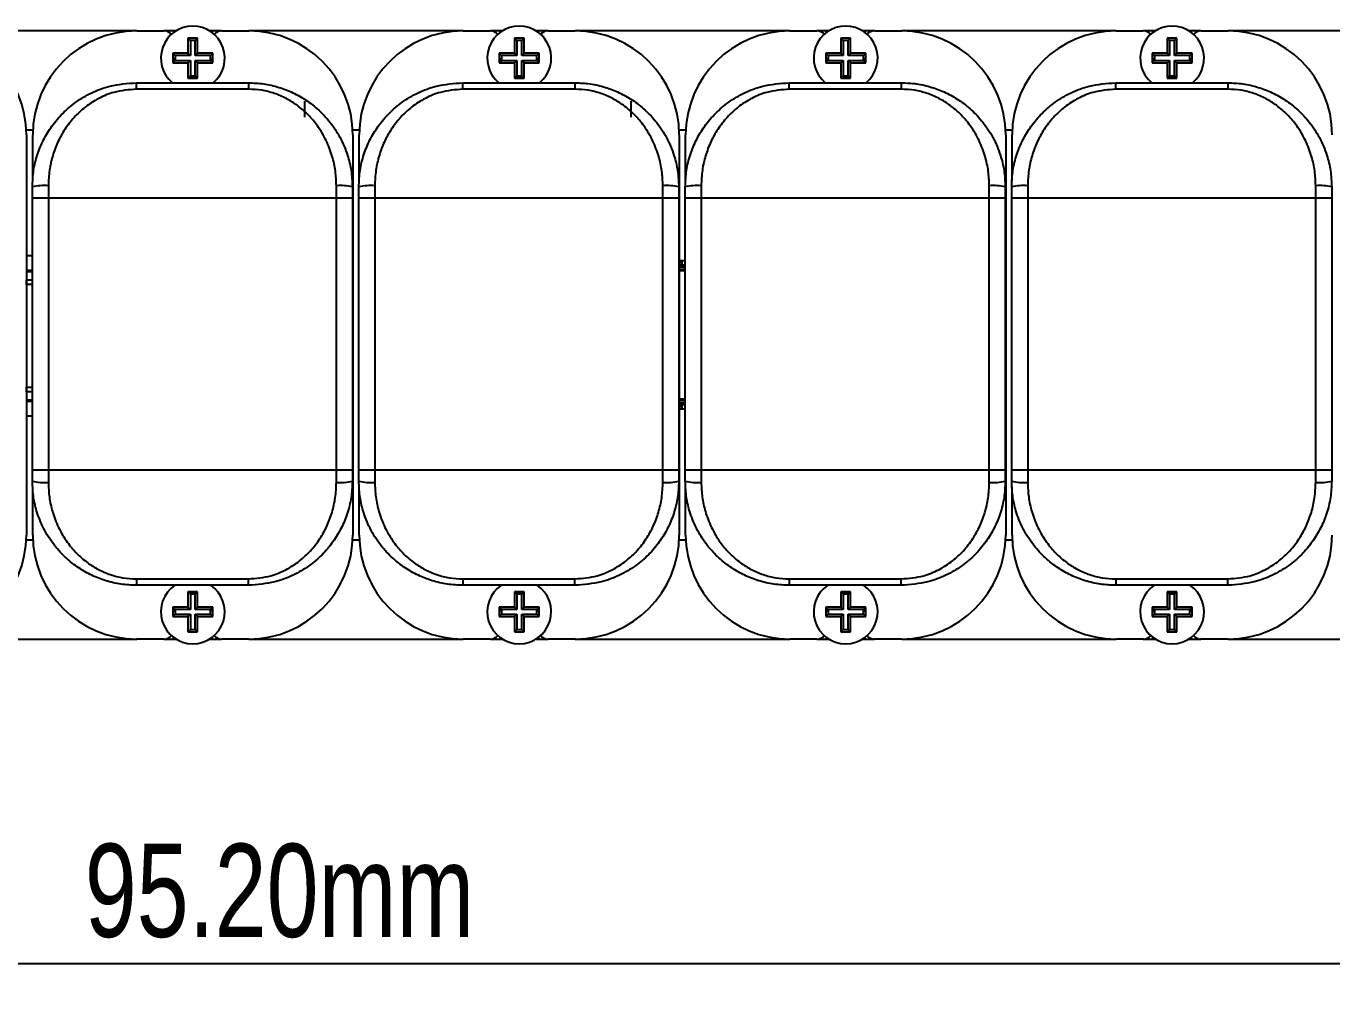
# Model space of a CAD drawing. Header units: millimetres. Extents: x 5 to 292, y 4 to 204.
# Drawn here: x 85.92 to 126.72, y 135.08 to 165.38 of the extents above; entities that cross this region are included whole.
import ezdxf

# ---------------------------------------------------------------- set-up
doc = ezdxf.new("R2010")
doc.units = ezdxf.units.MM
doc.layers.add('LAYER_1', color=179, linetype='Continuous')
doc.styles.add('SLDTEXTSTYLE0', font='TXT', dxfattribs={"width": 0.75})
doc.dimstyles.new('SLDDIMSTYLE0', dxfattribs={"dimtxt": 2.910417, "dimasz": 3.556, "dimexe": 0, "dimexo": 0.0625, "dimgap": 0.727604, "dimtad": 1, "dimrnd": 1e-09, "dimzin": 4, "dimdsep": 46, "dimtxsty": 'SLDTEXTSTYLE0', "dimblk1": 'CLOSED', "dimblk2": 'CLOSED', "dimsah": 1, "dimcen": 0.09, "dimadec": 0, "dimazin": 1, "dimtfac": 1, "dimtofl": 0, "dimtmove": 0, "dimatfit": 3, "dimldrblk": 'CLOSED', "dimfxl": 1, "dimfrac": 2, "dimtolj": 1, "dimtzin": 12, "dimarcsym": 0})

# ---------------------------------------------------------------- blocks, each defined once
blk = doc.blocks.new('_CLOSED')
at = {"color": 0, "linetype": 'ByBlock', "lineweight": -2}
for p, q in [((-1, 0.166667), (0, 0)), ((-1, 0.166667), (-1, -0.166667)), ((0, 0), (-1, -0.166667)), ((0, 0), (-1, 0))]:
    blk.add_line(p, q, dxfattribs=at)
blk = doc.blocks.new('_D_4')
at = {"layer": 'LAYER_1'}
for p, q in [((48.632, 154.731), (48.632, 135.081)), ((143.832, 154.731), (143.832, 135.081)), ((143.832, 136.081), (48.632, 136.081))]:
    blk.add_line(p, q, dxfattribs=at)
at = {"layer": 'LAYER_1', "xscale": 3.556, "yscale": 3.556, "rotation": 180}
blk.add_blockref('_CLOSED', (48.632, 136.081, -46.649), dxfattribs=at)
at = {"layer": 'LAYER_1', "xscale": 3.556, "yscale": 3.556}
blk.add_blockref('_CLOSED', (143.832, 136.081, -46.649), dxfattribs=at)
at = {"layer": 'LAYER_1', "insert": (87.757, 139.833), "char_height": 2.9104, "attachment_point": 1, "style": 'SLDTEXTSTYLE0'}
blk.add_mtext('95.20mm', dxfattribs=at)

msp = doc.modelspace()

# ---------------------------------------------------------------- linework, layer by layer
at = {"color": 7, "linetype": 'Continuous', "lineweight": 25}
for p, q in [((89.382, 165.231), (82.682, 165.231)), ((89.382, 165.231), (90.232, 165.231)), ((90.532, 165.231), (90.232, 165.231)), ((90.532, 165.181), (90.532, 165.231)), ((90.606, 165.231), (90.532, 165.231)), ((91.055, 164.933), (90.982, 165.006)), ((91.282, 165.006), (90.982, 165.006)), ((90.982, 165.006), (90.982, 164.531)), ((91.21, 164.933), (91.055, 164.933)), ((91.055, 164.933), (91.055, 164.458)), ((91.21, 164.933), (91.282, 165.006)), ((91.21, 164.458), (91.21, 164.933)), ((91.282, 164.531), (91.282, 165.006)), ((91.732, 165.231), (91.659, 165.231)), ((91.732, 165.231), (91.732, 165.181)), ((92.032, 165.231), (91.732, 165.231)), ((92.032, 165.231), (92.882, 165.231)), ((99.582, 165.231), (92.882, 165.231)), ((99.582, 165.231), (100.432, 165.231)), ((100.732, 165.231), (100.432, 165.231)), ((100.732, 165.181), (100.732, 165.231)), ((100.806, 165.231), (100.732, 165.231)), ((101.255, 164.933), (101.182, 165.006)), ((101.482, 165.006), (101.182, 165.006)), ((101.182, 165.006), (101.182, 164.531)), ((101.41, 164.933), (101.255, 164.933)), ((101.255, 164.933), (101.255, 164.458)), ((101.41, 164.933), (101.482, 165.006)), ((101.41, 164.458), (101.41, 164.933)), ((101.482, 164.531), (101.482, 165.006)), ((101.932, 165.231), (101.859, 165.231)), ((101.932, 165.231), (101.932, 165.181)), ((102.232, 165.231), (101.932, 165.231)), ((102.232, 165.231), (103.082, 165.231)), ((109.782, 165.231), (103.082, 165.231)), ((109.782, 165.231), (110.632, 165.231)), ((110.932, 165.231), (110.632, 165.231)), ((110.932, 165.181), (110.932, 165.231)), ((111.006, 165.231), (110.932, 165.231)), ((111.455, 164.933), (111.382, 165.006)), ((111.682, 165.006), (111.382, 165.006)), ((111.382, 165.006), (111.382, 164.531)), ((111.61, 164.933), (111.455, 164.933)), ((111.455, 164.933), (111.455, 164.458)), ((111.61, 164.933), (111.682, 165.006)), ((111.61, 164.458), (111.61, 164.933)), ((111.682, 164.531), (111.682, 165.006)), ((112.132, 165.231), (112.059, 165.231)), ((112.432, 165.231), (112.132, 165.231)), ((112.132, 165.231), (112.132, 165.181)), ((112.432, 165.231), (113.282, 165.231)), ((119.982, 165.231), (113.282, 165.231)), ((119.982, 165.231), (120.832, 165.231)), ((121.132, 165.231), (120.832, 165.231)), ((121.132, 165.181), (121.132, 165.231)), ((121.206, 165.231), (121.132, 165.231)), ((121.582, 165.006), (121.582, 164.531)), ((121.882, 165.006), (121.582, 165.006)), ((121.655, 164.933), (121.582, 165.006)), ((121.81, 164.933), (121.655, 164.933)), ((121.655, 164.933), (121.655, 164.458)), ((121.81, 164.933), (121.882, 165.006)), ((121.81, 164.458), (121.81, 164.933)), ((121.882, 164.531), (121.882, 165.006)), ((122.332, 165.231), (122.259, 165.231)), ((122.332, 165.231), (122.332, 165.181)), ((122.632, 165.231), (122.332, 165.231)), ((122.632, 165.231), (123.482, 165.231)), ((130.182, 165.231), (123.482, 165.231)), ((90.982, 164.531), (90.507, 164.531)), ((90.507, 164.531), (90.507, 164.231)), ((90.58, 164.458), (90.507, 164.531)), ((90.58, 164.458), (90.58, 164.304)), ((91.055, 164.458), (90.58, 164.458)), ((91.055, 164.458), (90.982, 164.531)), ((91.21, 164.458), (91.282, 164.531)), ((91.685, 164.458), (91.21, 164.458)), ((91.757, 164.531), (91.282, 164.531)), ((91.685, 164.458), (91.757, 164.531)), ((91.685, 164.304), (91.685, 164.458)), ((91.757, 164.231), (91.757, 164.531)), ((101.182, 164.531), (100.707, 164.531)), ((100.707, 164.531), (100.707, 164.231)), ((100.78, 164.458), (100.707, 164.531)), ((101.255, 164.458), (100.78, 164.458)), ((100.78, 164.458), (100.78, 164.304)), ((101.255, 164.458), (101.182, 164.531)), ((101.41, 164.458), (101.482, 164.531)), ((101.885, 164.458), (101.41, 164.458)), ((101.957, 164.531), (101.482, 164.531)), ((101.885, 164.458), (101.957, 164.531)), ((101.885, 164.304), (101.885, 164.458)), ((101.957, 164.231), (101.957, 164.531)), ((111.382, 164.531), (110.907, 164.531)), ((110.907, 164.531), (110.907, 164.231)), ((110.98, 164.458), (110.907, 164.531)), ((110.98, 164.458), (110.98, 164.304)), ((111.455, 164.458), (110.98, 164.458)), ((111.455, 164.458), (111.382, 164.531)), ((111.61, 164.458), (111.682, 164.531)), ((112.085, 164.458), (111.61, 164.458)), ((112.157, 164.531), (111.682, 164.531)), ((112.085, 164.458), (112.157, 164.531)), ((112.085, 164.304), (112.085, 164.458)), ((112.157, 164.231), (112.157, 164.531)), ((121.582, 164.531), (121.107, 164.531)), ((121.107, 164.531), (121.107, 164.231)), ((121.18, 164.458), (121.107, 164.531)), ((121.18, 164.458), (121.18, 164.304)), ((121.655, 164.458), (121.18, 164.458)), ((121.655, 164.458), (121.582, 164.531)), ((121.81, 164.458), (121.882, 164.531)), ((122.285, 164.458), (121.81, 164.458)), ((122.357, 164.531), (121.882, 164.531)), ((122.285, 164.458), (122.357, 164.531)), ((122.285, 164.304), (122.285, 164.458)), ((122.357, 164.231), (122.357, 164.531)), ((90.539, 164.262), (90.507, 164.231)), ((90.507, 164.231), (90.982, 164.231)), ((90.532, 164.381), (90.543, 164.267)), ((90.58, 164.304), (90.543, 164.267)), ((90.58, 164.304), (91.055, 164.304)), ((91.055, 164.304), (90.982, 164.231)), ((90.982, 164.231), (90.982, 163.756)), ((91.055, 164.304), (91.055, 163.829)), ((91.21, 163.829), (91.21, 164.304)), ((91.21, 164.304), (91.282, 164.231)), ((91.21, 164.304), (91.685, 164.304)), ((91.282, 163.756), (91.282, 164.231)), ((91.282, 164.231), (91.757, 164.231)), ((91.685, 164.304), (91.721, 164.267)), ((91.721, 164.267), (91.732, 164.381)), ((91.726, 164.262), (91.757, 164.231)), ((100.739, 164.262), (100.707, 164.231)), ((100.707, 164.231), (101.182, 164.231)), ((100.732, 164.381), (100.743, 164.267)), ((100.78, 164.304), (100.743, 164.267)), ((100.78, 164.304), (101.255, 164.304)), ((101.255, 164.304), (101.182, 164.231)), ((101.182, 164.231), (101.182, 163.756)), ((101.255, 164.304), (101.255, 163.829)), ((101.41, 163.829), (101.41, 164.304)), ((101.41, 164.304), (101.482, 164.231)), ((101.41, 164.304), (101.885, 164.304)), ((101.482, 163.756), (101.482, 164.231)), ((101.482, 164.231), (101.957, 164.231)), ((101.885, 164.304), (101.921, 164.267)), ((101.921, 164.267), (101.932, 164.381)), ((101.926, 164.262), (101.957, 164.231)), ((110.939, 164.262), (110.907, 164.231)), ((110.907, 164.231), (111.382, 164.231)), ((110.932, 164.381), (110.943, 164.267)), ((110.98, 164.304), (110.943, 164.267)), ((110.98, 164.304), (111.455, 164.304)), ((111.455, 164.304), (111.382, 164.231)), ((111.382, 164.231), (111.382, 163.756)), ((111.455, 164.304), (111.455, 163.829)), ((111.61, 163.829), (111.61, 164.304)), ((111.61, 164.304), (111.682, 164.231)), ((111.61, 164.304), (112.085, 164.304)), ((111.682, 163.756), (111.682, 164.231)), ((111.682, 164.231), (112.157, 164.231)), ((112.085, 164.304), (112.121, 164.267)), ((112.121, 164.267), (112.132, 164.381)), ((112.126, 164.262), (112.157, 164.231)), ((121.139, 164.262), (121.107, 164.231)), ((121.107, 164.231), (121.582, 164.231)), ((121.132, 164.381), (121.143, 164.267)), ((121.18, 164.304), (121.143, 164.267)), ((121.18, 164.304), (121.655, 164.304)), ((121.655, 164.304), (121.582, 164.231)), ((121.582, 164.231), (121.582, 163.756)), ((121.655, 164.304), (121.655, 163.829)), ((121.81, 164.304), (121.882, 164.231)), ((121.81, 164.304), (122.285, 164.304)), ((121.81, 163.829), (121.81, 164.304)), ((121.882, 163.756), (121.882, 164.231)), ((121.882, 164.231), (122.357, 164.231)), ((122.285, 164.304), (122.321, 164.267)), ((122.321, 164.267), (122.332, 164.381)), ((122.326, 164.262), (122.357, 164.231)), ((89.369, 163.41), (89.369, 163.61)), ((89.369, 163.61), (92.869, 163.61)), ((91.014, 163.787), (90.982, 163.756)), ((90.982, 163.756), (91.282, 163.756)), ((91.055, 163.829), (91.018, 163.792)), ((91.055, 163.829), (91.21, 163.829)), ((91.21, 163.829), (91.246, 163.792)), ((91.251, 163.787), (91.282, 163.756)), ((92.869, 163.61), (92.869, 163.41)), ((99.569, 163.41), (99.569, 163.61)), ((99.569, 163.61), (103.069, 163.61)), ((101.214, 163.787), (101.182, 163.756)), ((101.182, 163.756), (101.482, 163.756)), ((101.255, 163.829), (101.218, 163.792)), ((101.255, 163.829), (101.41, 163.829)), ((101.41, 163.829), (101.446, 163.792)), ((101.451, 163.787), (101.482, 163.756)), ((103.069, 163.61), (103.069, 163.41)), ((109.769, 163.41), (109.769, 163.61)), ((109.769, 163.61), (113.269, 163.61)), ((111.414, 163.787), (111.382, 163.756)), ((111.382, 163.756), (111.682, 163.756)), ((111.455, 163.829), (111.418, 163.792)), ((111.455, 163.829), (111.61, 163.829)), ((111.61, 163.829), (111.646, 163.792)), ((111.651, 163.787), (111.682, 163.756)), ((113.269, 163.61), (113.269, 163.41)), ((119.969, 163.41), (119.969, 163.61)), ((119.969, 163.61), (123.469, 163.61)), ((121.614, 163.787), (121.582, 163.756)), ((121.582, 163.756), (121.882, 163.756)), ((121.655, 163.829), (121.618, 163.792)), ((121.655, 163.829), (121.81, 163.829)), ((121.81, 163.829), (121.846, 163.792)), ((121.851, 163.787), (121.882, 163.756)), ((123.469, 163.61), (123.469, 163.41)), ((92.869, 163.41), (89.369, 163.41)), ((103.069, 163.41), (99.569, 163.41)), ((113.269, 163.41), (109.769, 163.41)), ((123.469, 163.41), (119.969, 163.41)), ((94.632, 162.531), (94.632, 163.031)), ((104.832, 162.531), (104.832, 163.031)), ((86.136, 162.131), (85.929, 162.131)), ((85.932, 161.981), (85.932, 149.481)), ((86.132, 160.533), (86.132, 161.981)), ((96.336, 162.131), (96.129, 162.131)), ((96.132, 161.981), (96.132, 149.481)), ((96.332, 160.533), (96.332, 161.981)), ((106.536, 162.131), (106.329, 162.131)), ((106.332, 161.981), (106.332, 149.481)), ((106.532, 160.533), (106.532, 161.981)), ((116.736, 162.131), (116.529, 162.131)), ((116.532, 161.981), (116.532, 149.481)), ((116.732, 160.533), (116.732, 161.981)), ((86.119, 160.01), (86.119, 160.36)), ((86.619, 160.394), (86.619, 160.01)), ((95.619, 160.01), (95.619, 160.394)), ((96.119, 160.36), (96.119, 160.01)), ((96.319, 160.01), (96.319, 160.36)), ((96.819, 160.394), (96.819, 160.01)), ((105.819, 160.01), (105.819, 160.394)), ((106.319, 160.36), (106.319, 160.01)), ((106.519, 160.01), (106.519, 160.36)), ((107.019, 160.394), (107.019, 160.01)), ((116.019, 160.01), (116.019, 160.394)), ((116.519, 160.36), (116.519, 160.01)), ((116.719, 160.01), (116.719, 160.36)), ((117.219, 160.394), (117.219, 160.01)), ((126.219, 160.01), (126.219, 160.394)), ((126.719, 160.36), (126.719, 160.01)), ((86.619, 160.01), (86.119, 160.01)), ((86.119, 151.51), (86.119, 160.01)), ((95.619, 160.01), (86.619, 160.01)), ((86.619, 160.01), (86.619, 151.51)), ((96.119, 160.01), (95.619, 160.01)), ((95.619, 151.51), (95.619, 160.01)), ((96.119, 160.01), (96.119, 151.51)), ((96.819, 160.01), (96.319, 160.01)), ((96.319, 151.51), (96.319, 160.01)), ((105.819, 160.01), (96.819, 160.01)), ((96.819, 160.01), (96.819, 151.51)), ((106.319, 160.01), (105.819, 160.01)), ((105.819, 151.51), (105.819, 160.01)), ((106.319, 160.01), (106.319, 151.51)), ((107.019, 160.01), (106.519, 160.01)), ((106.519, 151.51), (106.519, 160.01)), ((116.019, 160.01), (107.019, 160.01)), ((107.019, 160.01), (107.019, 151.51)), ((116.519, 160.01), (116.019, 160.01)), ((116.019, 151.51), (116.019, 160.01)), ((116.519, 160.01), (116.519, 151.51)), ((117.219, 160.01), (116.719, 160.01)), ((116.719, 151.51), (116.719, 160.01)), ((126.219, 160.01), (117.219, 160.01)), ((117.219, 160.01), (117.219, 151.51)), ((126.719, 160.01), (126.219, 160.01)), ((126.219, 151.51), (126.219, 160.01)), ((126.719, 160.01), (126.719, 151.51)), ((86.119, 158.204), (85.932, 158.204)), ((106.332, 158.058), (106.417, 158.058)), ((106.332, 158.018), (106.417, 158.018)), ((106.332, 157.943), (106.417, 157.943)), ((106.417, 157.908), (106.332, 157.908)), ((106.519, 157.898), (106.332, 157.898)), ((106.417, 158.058), (106.51, 158.058)), ((106.417, 158.058), (106.417, 158.018)), ((106.417, 158.018), (106.417, 157.943)), ((106.417, 157.943), (106.417, 157.908)), ((106.51, 157.908), (106.417, 157.908)), ((106.519, 158.058), (106.51, 158.058)), ((106.51, 158.058), (106.51, 157.908)), ((106.519, 157.908), (106.51, 157.908)), ((85.932, 157.754), (86.119, 157.754)), ((86.119, 157.704), (85.932, 157.704)), ((106.519, 157.848), (106.332, 157.848)), ((106.332, 157.783), (106.519, 157.783)), ((106.519, 157.733), (106.332, 157.733)), ((85.932, 157.454), (86.119, 157.454)), ((85.932, 157.336), (85.935, 157.339)), ((86.119, 157.304), (85.932, 157.304)), ((85.935, 157.304), (85.935, 157.454)), ((85.932, 154.104), (86.119, 154.104)), ((85.932, 154.072), (85.935, 154.069)), ((86.119, 153.954), (85.932, 153.954)), ((85.935, 153.954), (85.935, 154.104)), ((85.932, 153.704), (86.119, 153.704)), ((86.119, 153.654), (85.932, 153.654)), ((106.332, 153.733), (106.519, 153.733)), ((106.519, 153.683), (106.332, 153.683)), ((106.332, 153.618), (106.519, 153.618)), ((106.332, 153.568), (106.519, 153.568)), ((106.332, 153.558), (106.417, 153.558)), ((106.332, 153.518), (106.417, 153.518)), ((106.332, 153.443), (106.417, 153.443)), ((106.417, 153.408), (106.332, 153.408)), ((106.417, 153.558), (106.51, 153.558)), ((106.417, 153.558), (106.417, 153.518)), ((106.417, 153.518), (106.417, 153.443)), ((106.417, 153.443), (106.417, 153.408)), ((106.51, 153.408), (106.417, 153.408)), ((106.51, 153.558), (106.51, 153.408)), ((106.519, 153.558), (106.51, 153.558)), ((106.519, 153.408), (106.51, 153.408)), ((85.932, 153.204), (86.119, 153.204)), ((86.619, 151.51), (86.119, 151.51)), ((86.119, 151.16), (86.119, 151.51)), ((95.619, 151.51), (86.619, 151.51)), ((86.619, 151.51), (86.619, 151.127)), ((96.119, 151.51), (95.619, 151.51)), ((95.619, 151.127), (95.619, 151.51)), ((96.119, 151.51), (96.119, 151.16)), ((96.819, 151.51), (96.319, 151.51)), ((96.319, 151.16), (96.319, 151.51)), ((105.819, 151.51), (96.819, 151.51)), ((96.819, 151.51), (96.819, 151.127)), ((106.319, 151.51), (105.819, 151.51)), ((105.819, 151.127), (105.819, 151.51)), ((106.319, 151.51), (106.319, 151.16)), ((107.019, 151.51), (106.519, 151.51)), ((106.519, 151.16), (106.519, 151.51)), ((116.019, 151.51), (107.019, 151.51)), ((107.019, 151.51), (107.019, 151.127)), ((116.519, 151.51), (116.019, 151.51)), ((116.019, 151.127), (116.019, 151.51)), ((116.519, 151.51), (116.519, 151.16)), ((117.219, 151.51), (116.719, 151.51)), ((116.719, 151.16), (116.719, 151.51)), ((126.219, 151.51), (117.219, 151.51)), ((117.219, 151.51), (117.219, 151.127)), ((126.719, 151.51), (126.219, 151.51)), ((126.219, 151.127), (126.219, 151.51)), ((126.719, 151.51), (126.719, 151.16)), ((86.132, 149.481), (86.132, 150.988)), ((96.332, 149.481), (96.332, 150.988)), ((106.532, 149.481), (106.532, 150.988)), ((116.732, 149.481), (116.732, 150.988)), ((85.929, 149.331), (86.136, 149.331)), ((96.129, 149.331), (96.336, 149.331)), ((106.329, 149.331), (106.536, 149.331)), ((116.529, 149.331), (116.736, 149.331)), ((89.369, 148.11), (89.369, 147.91)), ((89.369, 148.11), (92.869, 148.11)), ((92.869, 147.91), (92.869, 148.11)), ((99.569, 148.11), (103.069, 148.11)), ((99.569, 148.11), (99.569, 147.91)), ((103.069, 147.91), (103.069, 148.11)), ((109.769, 148.11), (113.269, 148.11)), ((109.769, 148.11), (109.769, 147.91)), ((113.269, 147.91), (113.269, 148.11)), ((119.969, 148.11), (119.969, 147.91)), ((119.969, 148.11), (123.469, 148.11)), ((123.469, 147.91), (123.469, 148.11)), ((92.869, 147.91), (89.369, 147.91)), ((91.014, 147.675), (90.982, 147.706)), ((91.282, 147.706), (90.982, 147.706)), ((90.982, 147.706), (90.982, 147.231)), ((91.251, 147.675), (91.282, 147.706)), ((91.282, 147.231), (91.282, 147.706)), ((103.069, 147.91), (99.569, 147.91)), ((101.182, 147.706), (101.182, 147.231)), ((101.482, 147.706), (101.182, 147.706)), ((101.214, 147.675), (101.182, 147.706)), ((101.451, 147.675), (101.482, 147.706)), ((101.482, 147.231), (101.482, 147.706)), ((113.269, 147.91), (109.769, 147.91)), ((111.382, 147.706), (111.382, 147.231)), ((111.682, 147.706), (111.382, 147.706)), ((111.414, 147.675), (111.382, 147.706)), ((111.651, 147.675), (111.682, 147.706)), ((111.682, 147.231), (111.682, 147.706)), ((123.469, 147.91), (119.969, 147.91)), ((121.582, 147.706), (121.582, 147.231)), ((121.882, 147.706), (121.582, 147.706)), ((121.614, 147.675), (121.582, 147.706)), ((121.851, 147.675), (121.882, 147.706)), ((121.882, 147.231), (121.882, 147.706)), ((91.055, 147.633), (91.018, 147.67)), ((91.21, 147.633), (91.055, 147.633)), ((91.055, 147.633), (91.055, 147.158)), ((91.21, 147.633), (91.246, 147.67)), ((91.21, 147.158), (91.21, 147.633)), ((101.255, 147.633), (101.218, 147.67)), ((101.41, 147.633), (101.255, 147.633)), ((101.255, 147.633), (101.255, 147.158)), ((101.41, 147.633), (101.446, 147.67)), ((101.41, 147.158), (101.41, 147.633)), ((111.455, 147.633), (111.418, 147.67)), ((111.61, 147.633), (111.455, 147.633)), ((111.455, 147.633), (111.455, 147.158)), ((111.61, 147.633), (111.646, 147.67)), ((111.61, 147.158), (111.61, 147.633)), ((121.655, 147.633), (121.618, 147.67)), ((121.81, 147.633), (121.655, 147.633)), ((121.655, 147.633), (121.655, 147.158)), ((121.81, 147.633), (121.846, 147.67)), ((121.81, 147.158), (121.81, 147.633)), ((90.982, 147.231), (90.507, 147.231)), ((90.507, 147.231), (90.507, 146.931)), ((90.539, 147.2), (90.507, 147.231)), ((90.58, 147.004), (90.507, 146.931)), ((90.507, 146.931), (90.982, 146.931)), ((90.543, 147.195), (90.532, 147.081)), ((90.58, 147.158), (90.543, 147.195)), ((91.055, 147.158), (90.58, 147.158)), ((90.58, 147.158), (90.58, 147.004)), ((90.58, 147.004), (91.055, 147.004)), ((91.055, 147.158), (90.982, 147.231)), ((91.055, 147.004), (90.982, 146.931)), ((90.982, 146.931), (90.982, 146.456)), ((91.055, 147.004), (91.055, 146.529)), ((91.21, 147.158), (91.282, 147.231)), ((91.685, 147.158), (91.21, 147.158)), ((91.21, 146.529), (91.21, 147.004)), ((91.21, 147.004), (91.282, 146.931)), ((91.21, 147.004), (91.685, 147.004)), ((91.757, 147.231), (91.282, 147.231)), ((91.282, 146.456), (91.282, 146.931)), ((91.282, 146.931), (91.757, 146.931)), ((91.685, 147.158), (91.721, 147.195)), ((91.685, 147.004), (91.685, 147.158)), ((91.685, 147.004), (91.757, 146.931)), ((91.732, 147.081), (91.721, 147.195)), ((91.726, 147.2), (91.757, 147.231)), ((91.757, 146.931), (91.757, 147.231)), ((101.182, 147.231), (100.707, 147.231)), ((100.707, 147.231), (100.707, 146.931)), ((100.739, 147.2), (100.707, 147.231)), ((100.78, 147.004), (100.707, 146.931)), ((100.707, 146.931), (101.182, 146.931)), ((100.743, 147.195), (100.732, 147.081)), ((100.78, 147.158), (100.743, 147.195)), ((100.78, 147.158), (100.78, 147.004)), ((101.255, 147.158), (100.78, 147.158)), ((100.78, 147.004), (101.255, 147.004)), ((101.255, 147.158), (101.182, 147.231)), ((101.255, 147.004), (101.182, 146.931)), ((101.182, 146.931), (101.182, 146.456)), ((101.255, 147.004), (101.255, 146.529)), ((101.41, 147.158), (101.482, 147.231)), ((101.885, 147.158), (101.41, 147.158)), ((101.41, 146.529), (101.41, 147.004)), ((101.41, 147.004), (101.482, 146.931)), ((101.41, 147.004), (101.885, 147.004)), ((101.957, 147.231), (101.482, 147.231)), ((101.482, 146.456), (101.482, 146.931)), ((101.482, 146.931), (101.957, 146.931)), ((101.885, 147.158), (101.921, 147.195)), ((101.885, 147.004), (101.885, 147.158)), ((101.885, 147.004), (101.957, 146.931)), ((101.932, 147.081), (101.921, 147.195)), ((101.926, 147.2), (101.957, 147.231)), ((101.957, 146.931), (101.957, 147.231)), ((111.382, 147.231), (110.907, 147.231)), ((110.907, 147.231), (110.907, 146.931)), ((110.939, 147.2), (110.907, 147.231)), ((110.98, 147.004), (110.907, 146.931)), ((110.907, 146.931), (111.382, 146.931)), ((110.943, 147.195), (110.932, 147.081)), ((110.98, 147.158), (110.943, 147.195)), ((111.455, 147.158), (110.98, 147.158)), ((110.98, 147.158), (110.98, 147.004)), ((110.98, 147.004), (111.455, 147.004)), ((111.455, 147.158), (111.382, 147.231)), ((111.455, 147.004), (111.382, 146.931)), ((111.382, 146.931), (111.382, 146.456)), ((111.455, 147.004), (111.455, 146.529)), ((111.61, 147.158), (111.682, 147.231)), ((112.085, 147.158), (111.61, 147.158)), ((111.61, 146.529), (111.61, 147.004)), ((111.61, 147.004), (111.682, 146.931)), ((111.61, 147.004), (112.085, 147.004)), ((112.157, 147.231), (111.682, 147.231)), ((111.682, 146.456), (111.682, 146.931)), ((111.682, 146.931), (112.157, 146.931)), ((112.085, 147.158), (112.121, 147.195)), ((112.085, 147.004), (112.085, 147.158)), ((112.085, 147.004), (112.157, 146.931)), ((112.132, 147.081), (112.121, 147.195)), ((112.126, 147.2), (112.157, 147.231)), ((112.157, 146.931), (112.157, 147.231)), ((121.582, 147.231), (121.107, 147.231)), ((121.107, 147.231), (121.107, 146.931)), ((121.139, 147.2), (121.107, 147.231)), ((121.18, 147.004), (121.107, 146.931)), ((121.107, 146.931), (121.582, 146.931)), ((121.143, 147.195), (121.132, 147.081)), ((121.18, 147.158), (121.143, 147.195)), ((121.655, 147.158), (121.18, 147.158)), ((121.18, 147.158), (121.18, 147.004)), ((121.18, 147.004), (121.655, 147.004)), ((121.655, 147.158), (121.582, 147.231)), ((121.655, 147.004), (121.582, 146.931)), ((121.582, 146.931), (121.582, 146.456)), ((121.655, 147.004), (121.655, 146.529)), ((121.81, 147.158), (121.882, 147.231)), ((122.285, 147.158), (121.81, 147.158)), ((121.81, 146.529), (121.81, 147.004)), ((121.81, 147.004), (121.882, 146.931)), ((121.81, 147.004), (122.285, 147.004)), ((122.357, 147.231), (121.882, 147.231)), ((121.882, 146.456), (121.882, 146.931)), ((121.882, 146.931), (122.357, 146.931)), ((122.285, 147.158), (122.321, 147.195)), ((122.285, 147.004), (122.285, 147.158)), ((122.285, 147.004), (122.357, 146.931)), ((122.332, 147.081), (122.321, 147.195)), ((122.326, 147.2), (122.357, 147.231)), ((122.357, 146.931), (122.357, 147.231)), ((91.055, 146.529), (90.982, 146.456)), ((91.055, 146.529), (91.21, 146.529)), ((91.21, 146.529), (91.282, 146.456)), ((101.255, 146.529), (101.182, 146.456)), ((101.255, 146.529), (101.41, 146.529)), ((101.41, 146.529), (101.482, 146.456)), ((111.455, 146.529), (111.382, 146.456)), ((111.455, 146.529), (111.61, 146.529)), ((111.61, 146.529), (111.682, 146.456)), ((121.655, 146.529), (121.582, 146.456)), ((121.655, 146.529), (121.81, 146.529)), ((121.81, 146.529), (121.882, 146.456)), ((82.682, 146.231), (89.382, 146.231)), ((90.232, 146.231), (89.382, 146.231)), ((90.232, 146.231), (90.532, 146.231)), ((90.532, 146.231), (90.532, 146.281)), ((90.532, 146.231), (90.606, 146.231)), ((90.982, 146.456), (91.282, 146.456)), ((91.659, 146.231), (91.732, 146.231)), ((91.732, 146.281), (91.732, 146.231)), ((91.732, 146.231), (92.032, 146.231)), ((92.882, 146.231), (92.032, 146.231)), ((92.882, 146.231), (99.582, 146.231)), ((100.432, 146.231), (99.582, 146.231)), ((100.432, 146.231), (100.732, 146.231)), ((100.732, 146.231), (100.732, 146.281)), ((100.732, 146.231), (100.806, 146.231)), ((101.182, 146.456), (101.482, 146.456)), ((101.859, 146.231), (101.932, 146.231)), ((101.932, 146.281), (101.932, 146.231)), ((101.932, 146.231), (102.232, 146.231)), ((103.082, 146.231), (102.232, 146.231)), ((103.082, 146.231), (109.782, 146.231)), ((110.632, 146.231), (109.782, 146.231)), ((110.632, 146.231), (110.932, 146.231)), ((110.932, 146.231), (110.932, 146.281)), ((110.932, 146.231), (111.006, 146.231)), ((111.382, 146.456), (111.682, 146.456)), ((112.059, 146.231), (112.132, 146.231)), ((112.132, 146.281), (112.132, 146.231)), ((112.132, 146.231), (112.432, 146.231)), ((113.282, 146.231), (112.432, 146.231)), ((113.282, 146.231), (119.982, 146.231)), ((120.832, 146.231), (119.982, 146.231)), ((120.832, 146.231), (121.132, 146.231)), ((121.132, 146.231), (121.132, 146.281)), ((121.132, 146.231), (121.206, 146.231)), ((121.582, 146.456), (121.882, 146.456)), ((122.259, 146.231), (122.332, 146.231)), ((122.332, 146.281), (122.332, 146.231)), ((122.332, 146.231), (122.632, 146.231)), ((123.482, 146.231), (122.632, 146.231)), ((123.482, 146.231), (130.182, 146.231))]:
    msp.add_line(p, q, dxfattribs=at)
for centre, radius, start, end in [((91.132, 164.381), 1, 309.6102, 230.3898), ((101.332, 164.381), 1, 309.6102, 230.3898), ((111.532, 164.381), 1, 309.6102, 230.3898), ((121.732, 164.381), 1, 309.6102, 230.3898), ((82.682, 161.981), 3.25, 0, 90), ((89.382, 161.981), 3.25, 90, 180), ((90.232, 164.931), 0.3, 39.9087, 90), ((92.032, 164.931), 0.3, 90, 140.0913), ((92.882, 161.981), 3.25, 0, 90), ((99.582, 161.981), 3.25, 90, 180), ((100.432, 164.931), 0.3, 39.9087, 90), ((102.232, 164.931), 0.3, 90, 140.0913), ((103.082, 161.981), 3.25, 0, 90), ((109.782, 161.981), 3.25, 90, 180), ((110.632, 164.931), 0.3, 39.9087, 90), ((112.432, 164.931), 0.3, 90, 140.0913), ((113.282, 161.981), 3.25, 0, 90), ((119.982, 161.981), 3.25, 90, 180), ((120.832, 164.931), 0.3, 39.9087, 90), ((122.632, 164.931), 0.3, 90, 140.0913), ((123.482, 161.981), 3.25, 0, 90), ((91.132, 164.381), 0.6, 259.0415, 280.9585), ((101.332, 164.381), 0.6, 259.0415, 280.9585), ((111.532, 164.381), 0.6, 259.0415, 280.9585), ((121.732, 164.381), 0.6, 259.0415, 280.9585), ((86.494, 158.524), 1.875, 86.1946, 101.5563), ((95.743, 158.524), 1.875, 78.4437, 93.8054), ((96.694, 158.524), 1.875, 86.1946, 101.5563), ((105.943, 158.524), 1.875, 78.4437, 93.8054), ((106.894, 158.524), 1.875, 86.1946, 101.5563), ((116.143, 158.524), 1.875, 78.4437, 93.8054), ((117.094, 158.524), 1.875, 86.1946, 101.5563), ((126.343, 158.524), 1.875, 78.4437, 93.8054), ((86.494, 152.997), 1.875, 258.4437, 273.8054), ((95.743, 152.997), 1.875, 266.1946, 281.5563), ((96.694, 152.997), 1.875, 258.4437, 273.8054), ((105.943, 152.997), 1.875, 266.1946, 281.5563), ((106.894, 152.997), 1.875, 258.4437, 273.8054), ((116.143, 152.997), 1.875, 266.1946, 281.5563), ((117.094, 152.997), 1.875, 258.4437, 273.8054), ((126.343, 152.997), 1.875, 266.1946, 281.5563), ((82.682, 149.481), 3.25, 270, 360), ((89.382, 149.481), 3.25, 180, 270), ((92.882, 149.481), 3.25, 270, 360), ((99.582, 149.481), 3.25, 180, 270), ((103.082, 149.481), 3.25, 270, 360), ((109.782, 149.481), 3.25, 180, 270), ((113.282, 149.481), 3.25, 270, 360), ((119.982, 149.481), 3.25, 180, 270), ((123.482, 149.481), 3.25, 270, 360), ((91.132, 147.081), 1, 123.9423, 270), ((91.132, 147.081), 1, 270, 56.0577), ((101.332, 147.081), 1, 123.9423, 270), ((101.332, 147.081), 1, 270, 56.0577), ((111.532, 147.081), 1, 123.9423, 270), ((111.532, 147.081), 1, 270, 56.0577), ((121.732, 147.081), 1, 123.9423, 270), ((121.732, 147.081), 1, 270, 56.0577), ((91.132, 147.081), 0.6, 79.0415, 100.9585), ((101.332, 147.081), 0.6, 79.0415, 100.9585), ((111.532, 147.081), 0.6, 79.0415, 100.9585), ((121.732, 147.081), 0.6, 79.0415, 100.9585), ((90.232, 146.531), 0.3, 270, 320.0913), ((92.032, 146.531), 0.3, 219.9087, 270), ((100.432, 146.531), 0.3, 270, 320.0913), ((102.232, 146.531), 0.3, 219.9087, 270), ((110.632, 146.531), 0.3, 270, 320.0913), ((112.432, 146.531), 0.3, 219.9087, 270), ((120.832, 146.531), 0.3, 270, 320.0913), ((122.632, 146.531), 0.3, 219.9087, 270)]:
    msp.add_arc(centre, radius, start, end, dxfattribs=at)
for points, knots in [([(86.119, 160.36), (86.127, 160.53), (86.142, 160.875), (86.267, 161.37), (86.459, 161.838), (86.723, 162.271), (87.06, 162.669), (87.476, 163.022), (87.97, 163.312), (88.602, 163.553), (89.088, 163.59), (89.369, 163.61)], [0, 0, 0, 0, 0.097847, 0.198625, 0.295593, 0.394956, 0.499553, 0.606771, 0.721034, 0.839304, 1, 1, 1, 1]), ([(92.869, 163.61), (93.029, 163.604), (93.354, 163.59), (93.823, 163.479), (94.266, 163.307), (94.685, 163.07), (95.078, 162.763), (95.441, 162.372), (95.752, 161.9), (95.968, 161.386), (96.096, 160.865), (96.111, 160.53), (96.119, 160.36)], [0, 0, 0, 0, 0.091931, 0.186691, 0.277645, 0.370681, 0.471898, 0.575489, 0.689468, 0.807223, 0.902296, 1, 1, 1, 1]), ([(96.319, 160.36), (96.327, 160.53), (96.342, 160.875), (96.467, 161.37), (96.659, 161.838), (96.923, 162.271), (97.26, 162.669), (97.676, 163.022), (98.17, 163.312), (98.802, 163.553), (99.288, 163.59), (99.569, 163.61)], [0, 0, 0, 0, 0.097847, 0.198625, 0.295593, 0.394956, 0.499553, 0.606771, 0.721034, 0.839304, 1, 1, 1, 1]), ([(103.069, 163.61), (103.229, 163.604), (103.554, 163.59), (104.023, 163.479), (104.466, 163.307), (104.885, 163.07), (105.278, 162.763), (105.641, 162.372), (105.952, 161.9), (106.168, 161.386), (106.296, 160.865), (106.311, 160.53), (106.319, 160.36)], [0, 0, 0, 0, 0.091931, 0.186691, 0.277645, 0.370681, 0.471898, 0.575489, 0.689468, 0.807223, 0.902296, 1, 1, 1, 1]), ([(106.519, 160.36), (106.527, 160.53), (106.542, 160.875), (106.667, 161.37), (106.859, 161.838), (107.123, 162.271), (107.46, 162.669), (107.876, 163.022), (108.37, 163.312), (109.002, 163.553), (109.488, 163.59), (109.769, 163.61)], [0, 0, 0, 0, 0.097847, 0.198625, 0.295593, 0.394956, 0.499553, 0.606771, 0.721034, 0.839304, 1, 1, 1, 1]), ([(113.269, 163.61), (113.429, 163.604), (113.754, 163.59), (114.223, 163.479), (114.666, 163.307), (115.085, 163.07), (115.478, 162.763), (115.841, 162.372), (116.152, 161.9), (116.368, 161.386), (116.496, 160.865), (116.511, 160.53), (116.519, 160.36)], [0, 0, 0, 0, 0.091931, 0.186691, 0.277645, 0.370681, 0.471898, 0.575489, 0.689468, 0.807223, 0.902296, 1, 1, 1, 1]), ([(116.719, 160.36), (116.727, 160.53), (116.742, 160.875), (116.867, 161.37), (117.059, 161.838), (117.323, 162.271), (117.66, 162.669), (118.076, 163.022), (118.57, 163.312), (119.202, 163.553), (119.688, 163.59), (119.969, 163.61)], [0, 0, 0, 0, 0.097847, 0.198625, 0.295593, 0.394956, 0.499553, 0.606771, 0.721034, 0.839304, 1, 1, 1, 1]), ([(123.469, 163.61), (123.629, 163.604), (123.954, 163.59), (124.423, 163.479), (124.866, 163.307), (125.285, 163.07), (125.678, 162.763), (126.041, 162.372), (126.352, 161.9), (126.568, 161.386), (126.696, 160.865), (126.711, 160.53), (126.719, 160.36)], [0, 0, 0, 0, 0.0919307, 0.186691, 0.2776451, 0.3706814, 0.4718976, 0.5754888, 0.6894682, 0.8072231, 0.902296, 1, 1, 1, 1]), ([(89.369, 163.41), (89.131, 163.391), (88.718, 163.357), (88.184, 163.133), (87.77, 162.867), (87.415, 162.536), (87.132, 162.171), (86.908, 161.767), (86.746, 161.338), (86.639, 160.876), (86.626, 160.556), (86.619, 160.394)], [0, 0, 0, 0, 0.15204, 0.263063, 0.378844, 0.484471, 0.592649, 0.692472, 0.794495, 0.895879, 1, 1, 1, 1]), ([(95.619, 160.394), (95.613, 160.548), (95.6, 160.858), (95.494, 161.335), (95.312, 161.815), (95.053, 162.25), (94.743, 162.618), (94.415, 162.902), (94.058, 163.126), (93.688, 163.284), (93.287, 163.39), (93.01, 163.404), (92.869, 163.41)], [0, 0, 0, 0, 0.098438, 0.19944, 0.316599, 0.437452, 0.539331, 0.643479, 0.732166, 0.82297, 0.909818, 1, 1, 1, 1]), ([(99.569, 163.41), (99.331, 163.391), (98.918, 163.357), (98.384, 163.133), (97.97, 162.867), (97.615, 162.536), (97.332, 162.171), (97.108, 161.767), (96.946, 161.338), (96.839, 160.876), (96.826, 160.556), (96.819, 160.394)], [0, 0, 0, 0, 0.15204, 0.263063, 0.378844, 0.484471, 0.592649, 0.692472, 0.794495, 0.895879, 1, 1, 1, 1]), ([(105.819, 160.394), (105.813, 160.548), (105.8, 160.858), (105.694, 161.335), (105.512, 161.815), (105.253, 162.25), (104.943, 162.618), (104.615, 162.902), (104.258, 163.126), (103.888, 163.284), (103.487, 163.39), (103.21, 163.404), (103.069, 163.41)], [0, 0, 0, 0, 0.098438, 0.19944, 0.316599, 0.437452, 0.539331, 0.643479, 0.732166, 0.82297, 0.909818, 1, 1, 1, 1]), ([(109.769, 163.41), (109.531, 163.391), (109.118, 163.357), (108.584, 163.133), (108.17, 162.867), (107.815, 162.536), (107.532, 162.171), (107.308, 161.767), (107.146, 161.338), (107.039, 160.876), (107.026, 160.556), (107.019, 160.394)], [0, 0, 0, 0, 0.15204, 0.263063, 0.378844, 0.484471, 0.592649, 0.692472, 0.794495, 0.895879, 1, 1, 1, 1]), ([(116.019, 160.394), (116.013, 160.548), (116, 160.858), (115.894, 161.335), (115.712, 161.815), (115.453, 162.25), (115.143, 162.618), (114.815, 162.902), (114.458, 163.126), (114.088, 163.284), (113.687, 163.39), (113.41, 163.404), (113.269, 163.41)], [0, 0, 0, 0, 0.098438, 0.19944, 0.316599, 0.437452, 0.539331, 0.643479, 0.732166, 0.82297, 0.909818, 1, 1, 1, 1]), ([(119.969, 163.41), (119.731, 163.391), (119.318, 163.357), (118.784, 163.133), (118.37, 162.867), (118.015, 162.536), (117.732, 162.171), (117.508, 161.767), (117.346, 161.338), (117.239, 160.876), (117.226, 160.556), (117.219, 160.394)], [0, 0, 0, 0, 0.15204, 0.263063, 0.378844, 0.484471, 0.592649, 0.692472, 0.794495, 0.895879, 1, 1, 1, 1]), ([(126.219, 160.394), (126.213, 160.548), (126.2, 160.858), (126.094, 161.335), (125.912, 161.815), (125.653, 162.25), (125.343, 162.618), (125.015, 162.902), (124.658, 163.126), (124.288, 163.284), (123.887, 163.39), (123.61, 163.404), (123.469, 163.41)], [0, 0, 0, 0, 0.098438, 0.19944, 0.316599, 0.437452, 0.539331, 0.643479, 0.732166, 0.82297, 0.909818, 1, 1, 1, 1]), ([(89.369, 147.91), (89.209, 147.917), (88.884, 147.931), (88.415, 148.042), (87.971, 148.214), (87.552, 148.451), (87.16, 148.758), (86.797, 149.149), (86.486, 149.621), (86.27, 150.135), (86.142, 150.656), (86.127, 150.991), (86.119, 151.16)], [0, 0, 0, 0, 0.091931, 0.186691, 0.277645, 0.370681, 0.471898, 0.575489, 0.689468, 0.807223, 0.902296, 1, 1, 1, 1]), ([(86.619, 151.127), (86.625, 150.973), (86.638, 150.663), (86.743, 150.186), (86.926, 149.706), (87.185, 149.271), (87.494, 148.903), (87.822, 148.619), (88.18, 148.395), (88.55, 148.237), (88.951, 148.131), (89.228, 148.117), (89.369, 148.11)], [0, 0, 0, 0, 0.098438, 0.19944, 0.316599, 0.437452, 0.539331, 0.643479, 0.732166, 0.82297, 0.909818, 1, 1, 1, 1]), ([(96.119, 151.16), (96.111, 150.991), (96.095, 150.646), (95.971, 150.151), (95.778, 149.683), (95.514, 149.25), (95.177, 148.852), (94.762, 148.499), (94.268, 148.209), (93.636, 147.968), (93.149, 147.931), (92.869, 147.91)], [0, 0, 0, 0, 0.097847, 0.198625, 0.295593, 0.394956, 0.499553, 0.606771, 0.721034, 0.839304, 1, 1, 1, 1]), ([(92.869, 148.11), (93.107, 148.13), (93.519, 148.164), (94.053, 148.388), (94.468, 148.654), (94.822, 148.985), (95.105, 149.35), (95.33, 149.754), (95.492, 150.183), (95.598, 150.645), (95.612, 150.965), (95.619, 151.127)], [0, 0, 0, 0, 0.15204, 0.263063, 0.378844, 0.484471, 0.592649, 0.692472, 0.794495, 0.895879, 1, 1, 1, 1]), ([(99.569, 147.91), (99.409, 147.917), (99.084, 147.931), (98.615, 148.042), (98.171, 148.214), (97.752, 148.451), (97.36, 148.758), (96.997, 149.149), (96.686, 149.621), (96.47, 150.135), (96.342, 150.656), (96.327, 150.991), (96.319, 151.16)], [0, 0, 0, 0, 0.091931, 0.186691, 0.277645, 0.370681, 0.471898, 0.575489, 0.689468, 0.807223, 0.902296, 1, 1, 1, 1]), ([(96.819, 151.127), (96.825, 150.973), (96.838, 150.663), (96.943, 150.186), (97.126, 149.706), (97.385, 149.271), (97.694, 148.903), (98.022, 148.619), (98.38, 148.395), (98.75, 148.237), (99.151, 148.131), (99.428, 148.117), (99.569, 148.11)], [0, 0, 0, 0, 0.098438, 0.19944, 0.316599, 0.437452, 0.539331, 0.643479, 0.732166, 0.82297, 0.909818, 1, 1, 1, 1]), ([(106.319, 151.16), (106.311, 150.991), (106.295, 150.646), (106.171, 150.151), (105.978, 149.683), (105.714, 149.25), (105.377, 148.852), (104.962, 148.499), (104.468, 148.209), (103.836, 147.968), (103.349, 147.931), (103.069, 147.91)], [0, 0, 0, 0, 0.097847, 0.198625, 0.295593, 0.394956, 0.499553, 0.606771, 0.721034, 0.839304, 1, 1, 1, 1]), ([(103.069, 148.11), (103.307, 148.13), (103.719, 148.164), (104.253, 148.388), (104.668, 148.654), (105.022, 148.985), (105.305, 149.35), (105.53, 149.754), (105.692, 150.183), (105.798, 150.645), (105.812, 150.965), (105.819, 151.127)], [0, 0, 0, 0, 0.15204, 0.263063, 0.378844, 0.484471, 0.592649, 0.692472, 0.794495, 0.895879, 1, 1, 1, 1]), ([(109.769, 147.91), (109.609, 147.917), (109.284, 147.931), (108.815, 148.042), (108.371, 148.214), (107.952, 148.451), (107.56, 148.758), (107.197, 149.149), (106.886, 149.621), (106.67, 150.135), (106.542, 150.656), (106.527, 150.991), (106.519, 151.16)], [0, 0, 0, 0, 0.091931, 0.186691, 0.277645, 0.370681, 0.471898, 0.575489, 0.689468, 0.807223, 0.902296, 1, 1, 1, 1]), ([(107.019, 151.127), (107.025, 150.973), (107.038, 150.663), (107.143, 150.186), (107.326, 149.706), (107.585, 149.271), (107.894, 148.903), (108.222, 148.619), (108.58, 148.395), (108.95, 148.237), (109.351, 148.131), (109.628, 148.117), (109.769, 148.11)], [0, 0, 0, 0, 0.098438, 0.19944, 0.316599, 0.437452, 0.539331, 0.643479, 0.732166, 0.82297, 0.909818, 1, 1, 1, 1]), ([(116.519, 151.16), (116.511, 150.991), (116.495, 150.646), (116.371, 150.151), (116.178, 149.683), (115.914, 149.25), (115.577, 148.852), (115.162, 148.499), (114.668, 148.209), (114.036, 147.968), (113.549, 147.931), (113.269, 147.91)], [0, 0, 0, 0, 0.0978469, 0.1986255, 0.2955932, 0.3949559, 0.4995532, 0.6067713, 0.7210345, 0.8393044, 1, 1, 1, 1]), ([(113.269, 148.11), (113.507, 148.13), (113.919, 148.164), (114.453, 148.388), (114.868, 148.654), (115.222, 148.985), (115.505, 149.35), (115.73, 149.754), (115.892, 150.183), (115.998, 150.645), (116.012, 150.965), (116.019, 151.127)], [0, 0, 0, 0, 0.15204, 0.263063, 0.378844, 0.484471, 0.592649, 0.692472, 0.794495, 0.895879, 1, 1, 1, 1]), ([(119.969, 147.91), (119.809, 147.917), (119.484, 147.931), (119.015, 148.042), (118.571, 148.214), (118.152, 148.451), (117.76, 148.758), (117.397, 149.149), (117.086, 149.621), (116.87, 150.135), (116.742, 150.656), (116.727, 150.991), (116.719, 151.16)], [0, 0, 0, 0, 0.091931, 0.186691, 0.277645, 0.370681, 0.471898, 0.575489, 0.689468, 0.807223, 0.902296, 1, 1, 1, 1]), ([(117.219, 151.127), (117.225, 150.973), (117.238, 150.663), (117.343, 150.186), (117.526, 149.706), (117.785, 149.271), (118.094, 148.903), (118.422, 148.619), (118.78, 148.395), (119.15, 148.237), (119.551, 148.131), (119.828, 148.117), (119.969, 148.11)], [0, 0, 0, 0, 0.098438, 0.19944, 0.316599, 0.437452, 0.539331, 0.643479, 0.732166, 0.82297, 0.909818, 1, 1, 1, 1]), ([(126.719, 151.16), (126.711, 150.991), (126.695, 150.646), (126.571, 150.151), (126.378, 149.683), (126.114, 149.25), (125.777, 148.852), (125.362, 148.499), (124.868, 148.209), (124.236, 147.968), (123.749, 147.931), (123.469, 147.91)], [0, 0, 0, 0, 0.097847, 0.198625, 0.295593, 0.394956, 0.499553, 0.606771, 0.721034, 0.839304, 1, 1, 1, 1]), ([(123.469, 148.11), (123.707, 148.13), (124.119, 148.164), (124.653, 148.388), (125.068, 148.654), (125.422, 148.985), (125.705, 149.35), (125.93, 149.754), (126.092, 150.183), (126.198, 150.645), (126.212, 150.965), (126.219, 151.127)], [0, 0, 0, 0, 0.15204, 0.263063, 0.378844, 0.484471, 0.592649, 0.692472, 0.794495, 0.895879, 1, 1, 1, 1])]:
    msp.add_open_spline(points, degree=3, knots=knots, dxfattribs=at)

# ---------------------------------------------------------------- dimensions: what is measured, and where the dimension line sits
at = {"layer": 'LAYER_1'}
dim = msp.add_linear_dim(base=(48.632, 136.081), p1=(143.832, 155.731), p2=(48.632, 155.731), dimstyle='SLDDIMSTYLE0', dxfattribs=at)
dim.commit()
dim.dimension.update_dxf_attribs({"geometry": '_D_4', "text_midpoint": (96.232, 136.081), "dimtype": 160})

doc.saveas('drawing.dxf')
